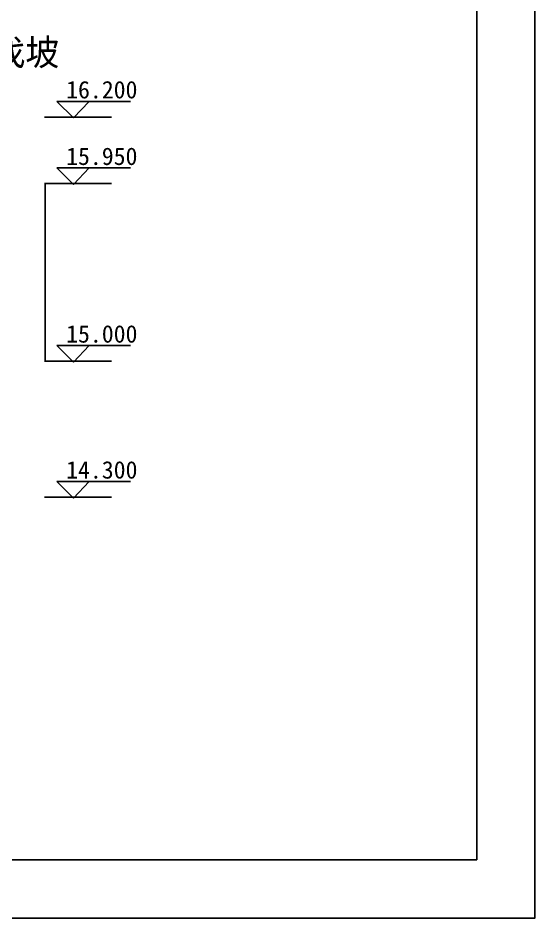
# Model space of a CAD drawing. Header units: metres. Extents: x 169789 to 254571, y -54633 to 5590.
# Drawn here: x 245695 to 254571, y -24110 to -8654 of the extents above; entities that cross this region are included whole.
import ezdxf

# ---------------------------------------------------------------- set-up
doc = ezdxf.new("R2010")
doc.units = ezdxf.units.M
doc.layers.add('DIM', color=3, linetype='Continuous')
doc.layers.add('WALL', color=40, linetype='Continuous')
doc.dimstyles.get("Standard").update_dxf_attribs({"dimtxt": 2.5, "dimasz": 2.5, "dimexe": 1.25, "dimexo": 0.625, "dimtad": 1, "dimcen": 2.5, "dimazin": 3, "dimtfac": 1, "dimtmove": 0, "dimatfit": 3})

# ---------------------------------------------------------------- blocks, each defined once
blk = doc.blocks.new('*D151')
for p, q in [((246160.65, -11498.87), (246160.65, -13020.18)), ((246160.4, -13020.18), (246160.15, -13020.18)), ((246160.65, -14541.48), (246160.65, -13020.18)), ((246160.65, -13020.18), (246160.65, -13020.18)), ((246160.9, -13020.18), (246161.15, -13020.18))]:
    blk.add_line(p, q)
at = {"layer": 'Defpoints'}
for p in [(246160.65, -11498.87), (246160.65, -13020.18), (246160.65, -14541.48)]:
    blk.add_point(p, dxfattribs=at)
at = {"layer": 'DIM', "insert": (246160.65, -13019.055), "char_height": 1, "attachment_point": 5}
blk.add_mtext('950', dxfattribs=at)

msp = doc.modelspace()

# ---------------------------------------------------------------- linework, layer by layer
for points in [[(212570.54, -24110.4), (212570.54, 5589.6), (254570.54, 5589.6), (254570.54, -24110.4)], [(215070.54, -23110.4), (215070.54, 4589.6), (253570.54, 4589.6), (253570.54, -23110.4)]]:
    msp.add_lwpolyline(points, close=True)
msp.add_lwpolyline([(215070.54, 4589.6), (253570.54, 4589.6), (253570.54, -23110.4), (215070.54, -23110.4), (215070.54, 4589.6)])
at = {"layer": 'DIM'}
for p, q in [((246152.3, -10354.96), (247297.87, -10354.96)), ((246152.3, -11498.35), (247297.87, -11498.35)), ((246152.3, -14549.06), (247297.87, -14549.06)), ((246152.3, -16883.93), (247297.87, -16883.93))]:
    msp.add_line(p, q, dxfattribs=at)
at = {"layer": 'WALL'}
for p, q in [((246362.36, -10086.01), (247626.27, -10086.01)), ((246645.71, -10368.92), (246362.36, -10086.01)), ((246914.14, -10086.01), (246645.71, -10368.92)), ((246362.36, -11229.4), (247626.27, -11229.4)), ((246645.71, -11512.31), (246362.36, -11229.4)), ((246914.14, -11229.4), (246645.71, -11512.31)), ((246362.36, -14280.11), (247626.27, -14280.11)), ((246645.71, -14563.02), (246362.36, -14280.11)), ((246914.14, -14280.11), (246645.71, -14563.02)), ((246362.36, -16614.98), (247626.27, -16614.98)), ((246645.71, -16897.89), (246362.36, -16614.98)), ((246914.14, -16614.98), (246645.71, -16897.89))]:
    msp.add_line(p, q, dxfattribs=at)

# ---------------------------------------------------------------- texts
at = {"layer": 'DIM'}
msp.add_text('防水砂浆找坡', height=450, dxfattribs=at).set_placement((242894.97, -9469.3))
at = {"layer": 'WALL'}
for s, p in [('16.200', (246521.5, -10035.13)), ('15.950', (246521.5, -11178.52)), ('15.000', (246521.5, -14229.23)), ('14.300', (246521.5, -16564.1))]:
    msp.add_text(s, height=300, dxfattribs=at).set_placement(p)

# ---------------------------------------------------------------- dimensions: what is measured, and where the dimension line sits
at = {"layer": 'DIM'}
dim = msp.add_linear_dim(base=(246160.65, -13020.18), p1=(246160.65, -14541.48), p2=(246160.65, -11498.87), text='950', dimstyle='Standard', dxfattribs=at)
dim.commit()
dim.dimension.update_dxf_attribs({"geometry": '*D151', "text_midpoint": (246160.65, -13019.055)})

doc.saveas('drawing.dxf')
